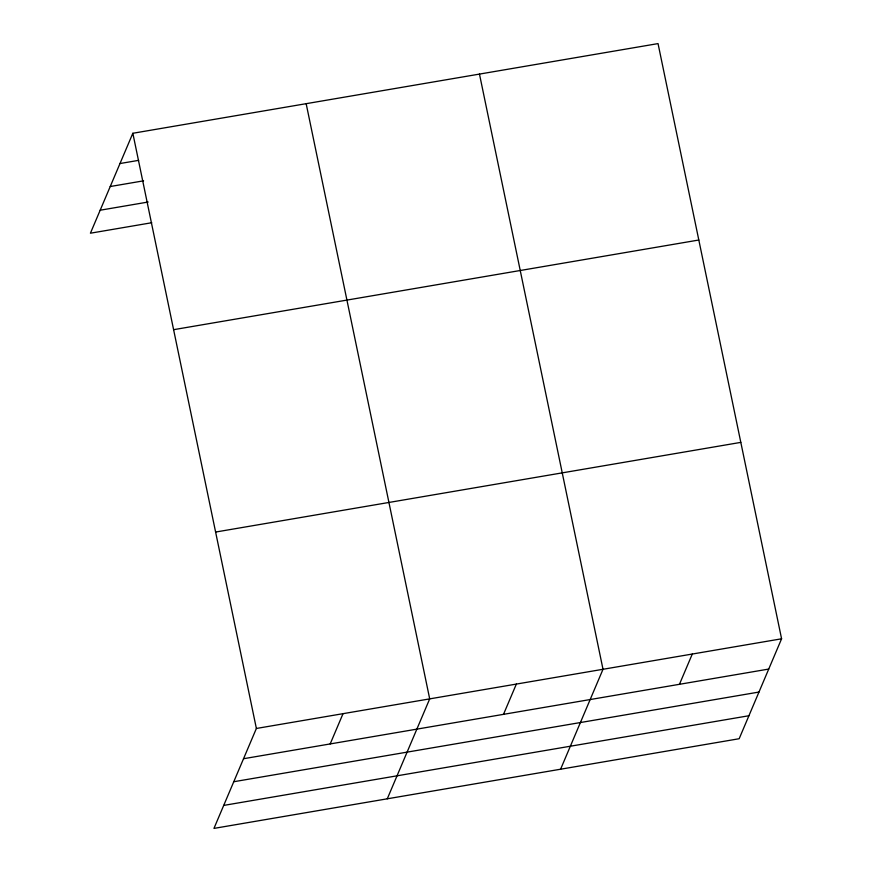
<?xml version="1.0" encoding="UTF-8"?>
<svg xmlns="http://www.w3.org/2000/svg" width="872" height="872" viewBox="0 0 872 872"><rect width="100%" height="100%" fill="white"/><g stroke="black" fill="none" stroke-linecap="round" stroke-linejoin="round"><path stroke-width="1.31" d="M132.838 133.274L256.379 728.469L213.956 828.4L739.162 738.726L781.585 638.794L658.044 43.6L132.838 133.274L90.416 233.206L151.75 222.731M330.194 743.936L343.034 713.667M387.277 798.807L429.7 698.875L306.159 103.681M503.504 714.342L516.355 684.084M560.598 769.213L603.01 669.282L479.469 74.087M679.452 684.302L692.292 654.044M119.987 163.533L138.659 160.35M110.232 186.521L143.564 180.831M100.182 210.217L148.175 202.021M173.604 329.681L698.81 240.018M215.613 532.051L740.808 442.377M256.379 728.469L781.585 638.794M243.528 758.727L768.733 669.064M233.772 781.726L758.978 692.052M223.723 805.412L748.917 715.738"/></g></svg>
